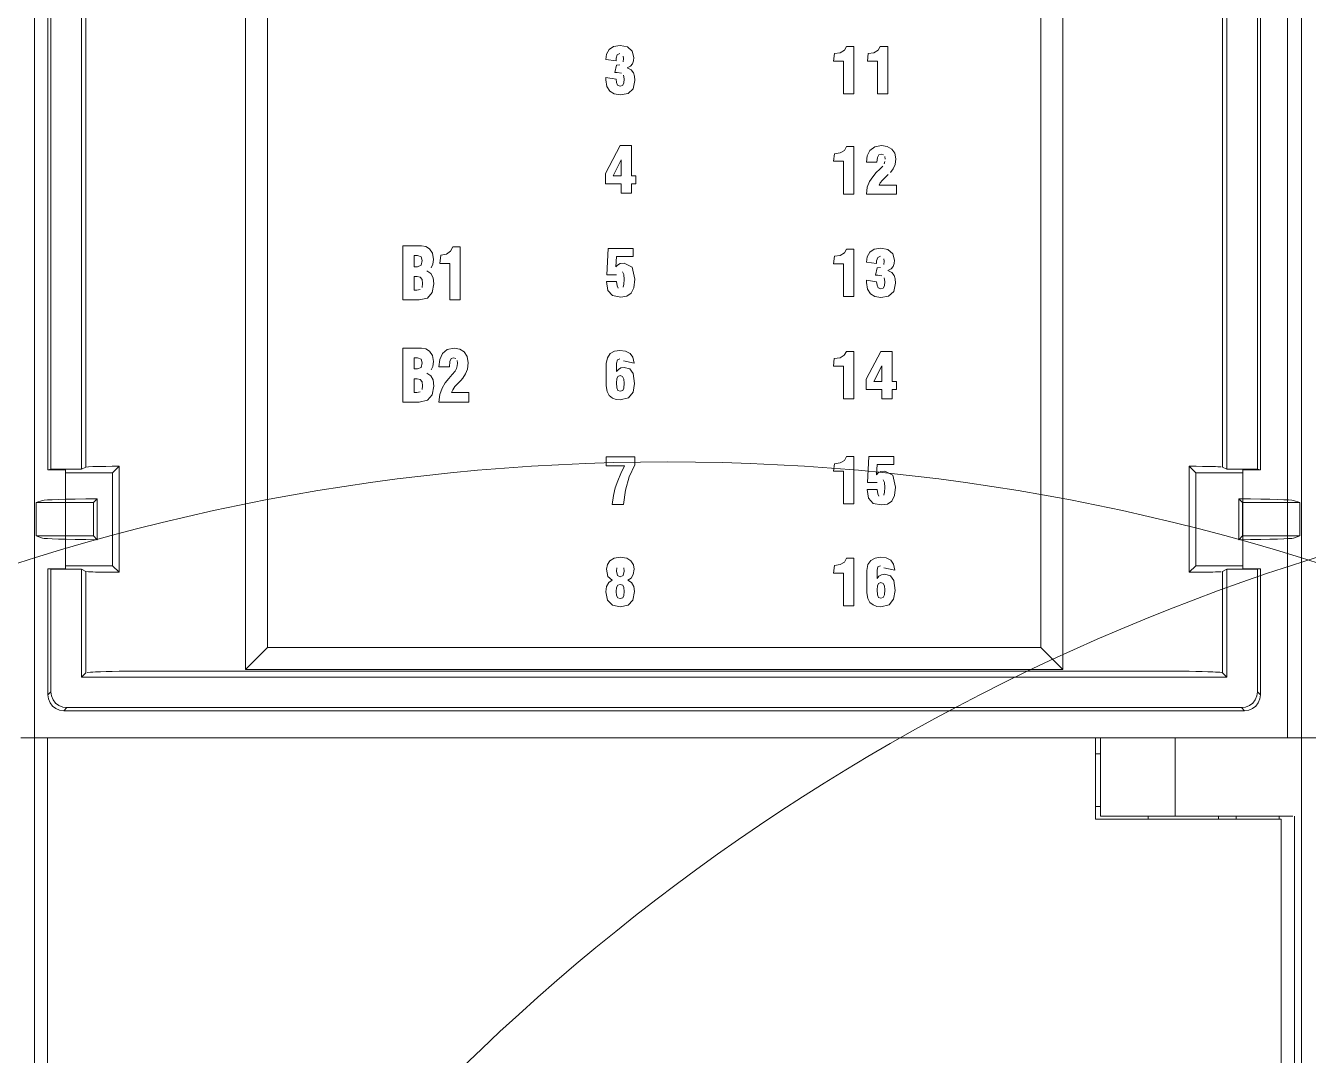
# Model space of a CAD drawing. Header units: millimetres. Extents: x -6000 to 26000, y -6000 to 26000.
# Drawn here: x 108.7 to 114.29, y -4330.16 to -4325.67 of the extents above; entities that cross this region are included whole.
import ezdxf

# ---------------------------------------------------------------- set-up
doc = ezdxf.new("R2010")
doc.units = ezdxf.units.MM
doc.header["$MEASUREMENT"] = 0
doc.layers.add('Чертеж и Рисунок_Ном._пера__7', color=7, linetype='Continuous', lineweight=15)

msp = doc.modelspace()

# ---------------------------------------------------------------- linework, layer by layer
at = {"layer": 'Чертеж и Рисунок_Ном._пера__7', "color": 7, "linetype": 'Continuous', "lineweight": 15}
for p, q in [((108.7367, -4328.7722), (108.7367, -4322.1764)), ((108.7367, -4328.7722), (108.7367, -4322.1767)), ((114.1986, -4328.7722), (114.1986, -4322.1764)), ((114.259, -4322.1764), (114.259, -4328.7722)), ((114.259, -4322.1764), (114.259, -4328.7722)), ((114.259, -4328.7305), (114.259, -4322.1767)), ((108.7946, -4323.0133), (108.7946, -4327.6039)), ((108.808, -4323.016), (108.808, -4327.6013)), ((108.9407, -4327.6013), (108.9407, -4323.016)), ((108.9599, -4323.0256), (108.9599, -4327.5917)), ((113.9151, -4327.5917), (113.9151, -4323.0256)), ((113.9343, -4327.6013), (113.9343, -4323.016)), ((114.067, -4327.6013), (114.067, -4323.016)), ((114.0804, -4323.0133), (114.0804, -4327.6039)), ((109.7517, -4324.4836), (109.7517, -4328.3784)), ((113.1233, -4328.3784), (113.1233, -4324.4836)), ((109.6554, -4328.4748), (109.6554, -4324.58)), ((113.2196, -4324.58), (113.2196, -4328.4748)), ((108.808, -4327.6013), (108.7946, -4327.6039)), ((108.8711, -4327.6039), (108.7946, -4327.6039)), ((108.9407, -4327.6013), (108.808, -4327.6013)), ((108.8711, -4327.6162), (108.8711, -4327.6039)), ((109.0768, -4327.6162), (108.8711, -4327.6162)), ((108.8711, -4327.6162), (108.8711, -4328.0226)), ((108.9599, -4327.5917), (108.9407, -4327.6013)), ((109.0768, -4327.6162), (109.1047, -4327.5883)), ((109.0768, -4327.6162), (109.0768, -4328.0226)), ((109.1047, -4327.5883), (109.1047, -4328.0504)), ((113.7703, -4327.5883), (113.7982, -4327.6162)), ((113.7703, -4328.0504), (113.7703, -4327.5883)), ((113.7982, -4328.0226), (113.7982, -4327.6162)), ((113.7982, -4327.6162), (114.0039, -4327.6162)), ((113.9343, -4327.6013), (113.9151, -4327.5917)), ((114.067, -4327.6013), (113.9343, -4327.6013)), ((114.0039, -4327.6039), (114.0039, -4327.6162)), ((114.0804, -4327.6039), (114.0039, -4327.6039)), ((114.0039, -4328.0226), (114.0039, -4327.6162)), ((114.0804, -4327.6039), (114.067, -4327.6013)), ((108.744, -4327.7467), (108.7718, -4327.7374)), ((108.9931, -4327.7467), (109.0098, -4327.73)), ((109.0098, -4327.73), (109.0098, -4327.9088)), ((113.9859, -4327.73), (113.9859, -4327.9088)), ((113.9859, -4327.73), (114.0026, -4327.7467)), ((114.2517, -4327.7467), (114.2239, -4327.7374)), ((108.744, -4327.7467), (108.744, -4327.8921)), ((108.9931, -4327.7467), (108.744, -4327.7467)), ((108.9931, -4327.7467), (108.9931, -4327.8921)), ((114.0026, -4327.7467), (114.0026, -4327.8921)), ((114.2517, -4327.7467), (114.0026, -4327.7467)), ((114.2517, -4327.7467), (114.2517, -4327.8921)), ((108.7718, -4327.9013), (108.744, -4327.8921)), ((108.744, -4327.8921), (108.9931, -4327.8921)), ((108.9931, -4327.8921), (109.0098, -4327.9088)), ((113.9859, -4327.9088), (114.0026, -4327.8921)), ((114.0026, -4327.8921), (114.2517, -4327.8921)), ((114.2239, -4327.9013), (114.2517, -4327.8921)), ((108.7946, -4328.0348), (108.7946, -4328.5847)), ((108.8711, -4328.0348), (108.7946, -4328.0348)), ((108.808, -4328.0375), (108.7946, -4328.0348)), ((108.9407, -4328.0375), (108.808, -4328.0375)), ((108.808, -4328.0375), (108.808, -4328.5713)), ((109.0768, -4328.0226), (108.8711, -4328.0226)), ((108.8711, -4328.0226), (108.8711, -4328.0348)), ((108.9407, -4328.0375), (108.9599, -4328.0471)), ((108.9407, -4328.0375), (108.9407, -4328.5079)), ((108.9599, -4328.0471), (108.9599, -4328.4887)), ((109.1047, -4328.0504), (109.0768, -4328.0226)), ((113.7703, -4328.0504), (113.7982, -4328.0226)), ((113.7982, -4328.0226), (114.0039, -4328.0226)), ((113.9343, -4328.0375), (113.9151, -4328.0471)), ((113.9151, -4328.4887), (113.9151, -4328.0471)), ((114.067, -4328.0375), (113.9343, -4328.0375)), ((113.9343, -4328.5079), (113.9343, -4328.0375)), ((114.0039, -4328.0348), (114.0039, -4328.0226)), ((114.0804, -4328.0348), (114.0039, -4328.0348)), ((114.0804, -4328.0348), (114.067, -4328.0375)), ((114.067, -4328.5713), (114.067, -4328.0375)), ((114.0804, -4328.0348), (114.0804, -4328.5847)), ((109.6554, -4328.4748), (109.7517, -4328.3784)), ((109.7517, -4328.3784), (113.1233, -4328.3784)), ((113.1233, -4328.3784), (113.2196, -4328.4748)), ((108.9407, -4328.5079), (108.9599, -4328.4887)), ((108.9407, -4328.5079), (113.9343, -4328.5079)), ((113.7066, -4328.4817), (109.1684, -4328.4817)), ((113.2196, -4328.4748), (109.6554, -4328.4748)), ((113.9151, -4328.4887), (113.9343, -4328.5079)), ((108.7946, -4328.5847), (108.808, -4328.5713)), ((114.0804, -4328.5847), (114.067, -4328.5713)), ((108.8639, -4328.654), (108.8773, -4328.6406)), ((114.0111, -4328.654), (108.8639, -4328.654)), ((108.8773, -4328.6406), (113.9977, -4328.6406)), ((114.0111, -4328.654), (113.9977, -4328.6406)), ((108.6764, -4328.7722), (114.1986, -4328.7722)), ((108.7367, -4328.7722), (108.7718, -4328.7722)), ((108.7367, -4330.5587), (108.7367, -4328.7722)), ((109.3274, -4328.7722), (108.7718, -4328.7722)), ((108.7924, -4328.7722), (108.7924, -4330.5587)), ((113.5476, -4328.7722), (109.3274, -4328.7722)), ((109.3274, -4328.7722), (109.3303, -4328.7722)), ((109.3303, -4328.7722), (113.3618, -4328.7722)), ((113.3618, -4328.7722), (113.3618, -4329.1269)), ((113.3827, -4329.113), (113.3827, -4328.7722)), ((113.5476, -4328.7722), (113.7087, -4328.7722)), ((113.7087, -4328.7722), (114.221, -4328.7722)), ((113.7087, -4329.113), (113.7087, -4328.7722)), ((114.221, -4328.7722), (114.259, -4328.7722)), ((114.259, -4328.7722), (114.2239, -4328.7722)), ((114.259, -4328.7722), (114.259, -4345.2033)), ((114.259, -4328.7722), (119.7813, -4328.7722)), ((113.3618, -4328.8418), (113.3827, -4328.8418)), ((113.3618, -4329.0713), (113.3827, -4329.0713)), ((113.3618, -4329.1269), (113.6654, -4329.1269)), ((113.3827, -4329.113), (113.7087, -4329.113)), ((113.5913, -4329.113), (113.5913, -4329.1269)), ((114.1654, -4329.1269), (113.6654, -4329.1269)), ((113.7087, -4329.113), (114.221, -4329.113)), ((113.8973, -4329.113), (113.8973, -4329.1269)), ((113.9738, -4329.1269), (113.9738, -4329.113)), ((114.1616, -4329.1269), (114.1616, -4329.113)), ((114.1654, -4329.1269), (114.1711, -4329.1269)), ((114.1711, -4330.5694), (114.1711, -4329.1269)), ((114.221, -4329.113), (114.221, -4329.113)), ((114.2295, -4329.113), (114.2295, -4344.9982))]:
    msp.add_line(p, q, dxfattribs=at)
at = {"layer": 'Чертеж и Рисунок_Ном._пера__7', "color": 7, "linetype": 'Continuous', "lineweight": 15, "flags": 128}
for points in [[(111.2412, -4325.7719), (111.23, -4325.7914), (111.2264, -4325.8145), (111.2712, -4325.8204)], [(111.2608, -4325.7584), (111.2412, -4325.7719)], [(111.2894, -4325.7533), (111.2608, -4325.7584)], [(111.3207, -4325.76), (111.2894, -4325.7533)], [(111.3416, -4325.7783), (111.3207, -4325.76)], [(111.3492, -4325.806), (111.3416, -4325.7783)], [(112.2665, -4325.7746), (112.2479, -4325.7854)], [(112.263, -4325.9647), (112.3083, -4325.9647), (112.3083, -4325.7577), (112.2759, -4325.7577), (112.2665, -4325.7746)], [(112.414, -4325.7746), (112.3954, -4325.7854)], [(112.4105, -4325.9647), (112.4558, -4325.9647), (112.4558, -4325.7577), (112.4234, -4325.7577), (112.414, -4325.7746)], [(111.2879, -4325.8379), (111.2735, -4325.839), (111.2665, -4325.8722), (111.2768, -4325.8722), (111.2945, -4325.8745)], [(111.2712, -4325.8204), (111.2712, -4325.8092), (111.2759, -4325.7944)], [(111.2759, -4325.7944), (111.2885, -4325.7889)], [(111.3029, -4325.8003), (111.3044, -4325.811), (111.3028, -4325.8253)], [(111.3348, -4325.8437), (111.3437, -4325.8333)], [(111.3437, -4325.8333), (111.3481, -4325.8205)], [(111.3481, -4325.8205), (111.3492, -4325.806)], [(112.2479, -4325.7854), (112.2229, -4325.7892), (112.2197, -4325.8219), (112.263, -4325.8219), (112.263, -4325.9647)], [(112.3954, -4325.7854), (112.3704, -4325.7892), (112.3672, -4325.8219), (112.4105, -4325.8219), (112.4105, -4325.9647)], [(111.2728, -4325.9157), (111.2712, -4325.9008), (111.2264, -4325.8928), (111.2264, -4325.9032), (111.2311, -4325.9329)], [(111.304, -4325.8829), (111.3068, -4325.8999)], [(111.3198, -4325.8508), (111.3348, -4325.8437)], [(111.3375, -4325.8604), (111.3198, -4325.8508)], [(111.3477, -4325.8724), (111.3375, -4325.8604)], [(111.3525, -4325.8877), (111.3477, -4325.8724)], [(111.3536, -4325.9067), (111.3525, -4325.8877)], [(111.2311, -4325.9329), (111.244, -4325.9534)], [(111.2784, -4325.9268), (111.2728, -4325.9157)], [(111.2888, -4325.9311), (111.2784, -4325.9268)], [(111.2996, -4325.9281), (111.2888, -4325.9311)], [(111.3068, -4325.8999), (111.3052, -4325.9181), (111.2996, -4325.9281)], [(111.3236, -4325.9627), (111.3458, -4325.9425)], [(111.3458, -4325.9425), (111.3536, -4325.9067)], [(111.244, -4325.9534), (111.2638, -4325.9653)], [(111.2638, -4325.9653), (111.2888, -4325.9691)], [(111.2888, -4325.9691), (111.3236, -4325.9627)], [(112.2479, -4326.2221), (112.2229, -4326.2259), (112.2197, -4326.2586), (112.263, -4326.2586), (112.263, -4326.4014)], [(112.2665, -4326.2113), (112.2479, -4326.2221)], [(112.263, -4326.4014), (112.3083, -4326.4014), (112.3083, -4326.1944), (112.2759, -4326.1944), (112.2665, -4326.2113)], [(112.3781, -4326.2117), (112.3665, -4326.2348)], [(112.3987, -4326.1958), (112.3781, -4326.2117)], [(112.429, -4326.19), (112.3987, -4326.1958)], [(112.4168, -4326.2307), (112.427, -4326.2274)], [(112.427, -4326.2274), (112.4372, -4326.2301)], [(112.4537, -4326.1938), (112.429, -4326.19)], [(112.4731, -4326.2051), (112.4537, -4326.1938)], [(112.486, -4326.2233), (112.4731, -4326.2051)], [(112.4906, -4326.2477), (112.486, -4326.2233)], [(112.3665, -4326.2348), (112.3628, -4326.2627), (112.4087, -4326.2627), (112.4107, -4326.242), (112.4168, -4326.2307)], [(112.434, -4326.2801), (112.4211, -4326.2932)], [(112.4429, -4326.2592), (112.4398, -4326.2703)], [(112.4423, -4326.2378), (112.4438, -4326.2494)], [(112.4793, -4326.2911), (112.4875, -4326.272)], [(112.4875, -4326.272), (112.4906, -4326.2477)], [(112.3901, -4326.3258), (112.3763, -4326.3468)], [(112.4058, -4326.3082), (112.3901, -4326.3258)], [(112.4211, -4326.2932), (112.4058, -4326.3082)], [(112.4229, -4326.3525), (112.4331, -4326.3405)], [(112.4331, -4326.3405), (112.4457, -4326.3283)], [(112.4457, -4326.3283), (112.4581, -4326.3168)], [(112.4676, -4326.3072), (112.4793, -4326.2911)], [(112.3628, -4326.4014), (112.4941, -4326.4014), (112.4941, -4326.3634), (112.4181, -4326.3634), (112.4229, -4326.3525)], [(112.3665, -4326.3717), (112.3628, -4326.4014)], [(112.3763, -4326.3468), (112.3665, -4326.3717)], [(110.4421, -4326.6306), (110.4236, -4326.6273), (110.3426, -4326.6273), (110.3426, -4326.8631)], [(110.3916, -4326.6697), (110.4065, -4326.6697), (110.4219, -4326.6755)], [(110.4219, -4326.712), (110.4065, -4326.7183), (110.3916, -4326.7183), (110.3916, -4326.6697)], [(110.4219, -4326.6755), (110.4265, -4326.6917)], [(110.4588, -4326.641), (110.4421, -4326.6306)], [(110.4755, -4326.6865), (110.4708, -4326.6594), (110.4588, -4326.641)], [(110.5317, -4326.6632), (110.5069, -4326.6674), (110.5036, -4326.7039), (110.5467, -4326.7039), (110.5467, -4326.8631)], [(110.5467, -4326.8631), (110.5919, -4326.8631), (110.5919, -4326.6323), (110.5596, -4326.6323), (110.5503, -4326.6511), (110.5317, -4326.6632)], [(111.2738, -4326.6743), (111.346, -4326.6743), (111.346, -4326.639), (111.2376, -4326.639), (111.2317, -4326.753), (111.2738, -4326.753)], [(111.2784, -4326.7109), (111.27, -4326.7191), (111.2738, -4326.6743)], [(112.2479, -4326.6689), (112.2229, -4326.6727), (112.2197, -4326.7054), (112.263, -4326.7054), (112.263, -4326.8482)], [(112.2665, -4326.6581), (112.2479, -4326.6689)], [(112.263, -4326.8482), (112.3083, -4326.8482), (112.3083, -4326.6412), (112.2759, -4326.6412), (112.2665, -4326.6581)], [(112.3773, -4326.6554), (112.3661, -4326.6749), (112.3625, -4326.698), (112.4072, -4326.7039)], [(112.3969, -4326.6419), (112.3773, -4326.6554)], [(112.4255, -4326.6368), (112.3969, -4326.6419)], [(112.412, -4326.6779), (112.4246, -4326.6724)], [(112.4568, -4326.6435), (112.4255, -4326.6368)], [(112.4777, -4326.6618), (112.4568, -4326.6435)], [(112.4853, -4326.6895), (112.4777, -4326.6618)], [(110.4265, -4326.6917), (110.4219, -4326.712)], [(110.4653, -4326.7225), (110.4725, -4326.7075)], [(110.4725, -4326.7075), (110.4755, -4326.6865)], [(111.3062, -4326.7026), (111.2898, -4326.7049), (111.2784, -4326.7109)], [(111.3416, -4326.7203), (111.3062, -4326.7026)], [(111.3496, -4326.8098), (111.3536, -4326.7724), (111.3416, -4326.7203)], [(112.424, -4326.7214), (112.4096, -4326.7225), (112.4025, -4326.7558), (112.4128, -4326.7558), (112.4306, -4326.758)], [(112.4072, -4326.7039), (112.4072, -4326.6927), (112.412, -4326.6779)], [(112.4389, -4326.6838), (112.4405, -4326.6945), (112.4389, -4326.7088)], [(112.4558, -4326.7343), (112.4708, -4326.7272)], [(112.4708, -4326.7272), (112.4798, -4326.7168)], [(112.4798, -4326.7168), (112.4841, -4326.704)], [(112.4841, -4326.704), (112.4853, -4326.6895)], [(110.3916, -4326.7607), (110.4042, -4326.7607), (110.4182, -4326.7642)], [(110.4179, -4326.8178), (110.403, -4326.8208), (110.3916, -4326.8208), (110.3916, -4326.7607)], [(110.4182, -4326.7642), (110.4256, -4326.7745)], [(110.4256, -4326.7745), (110.4277, -4326.7912)], [(110.4634, -4326.748), (110.4467, -4326.7364)], [(110.4739, -4326.7661), (110.4634, -4326.748)], [(110.4704, -4326.8311), (110.4775, -4326.7935), (110.4739, -4326.7661)], [(111.2757, -4326.802), (111.2738, -4326.7824), (111.2294, -4326.7824), (111.2358, -4326.8215)], [(111.2997, -4326.7408), (111.3051, -4326.7521)], [(111.3051, -4326.7521), (111.3068, -4326.7741), (111.3059, -4326.7946)], [(112.4089, -4326.7992), (112.4072, -4326.7843), (112.3625, -4326.7764), (112.3625, -4326.7867), (112.3672, -4326.8164)], [(112.4429, -4326.7834), (112.4413, -4326.8016), (112.4357, -4326.8116)], [(112.4401, -4326.7664), (112.4429, -4326.7834)], [(112.4735, -4326.7439), (112.4558, -4326.7343)], [(112.4838, -4326.7559), (112.4735, -4326.7439)], [(112.4886, -4326.7712), (112.4838, -4326.7559)], [(112.4897, -4326.7902), (112.4886, -4326.7712)], [(110.4277, -4326.7912), (110.4255, -4326.8083)], [(110.4491, -4326.8548), (110.4704, -4326.8311)], [(111.2358, -4326.8215), (111.2562, -4326.8435)], [(111.2562, -4326.8435), (111.2921, -4326.8504)], [(111.2812, -4326.8122), (111.2757, -4326.802)], [(111.3059, -4326.7946), (111.303, -4326.8071)], [(111.3185, -4326.8466), (111.3378, -4326.8338)], [(111.3378, -4326.8338), (111.3496, -4326.8098)], [(112.3672, -4326.8164), (112.3801, -4326.8369)], [(112.3801, -4326.8369), (112.3999, -4326.8488)], [(112.4145, -4326.8103), (112.4089, -4326.7992)], [(112.4249, -4326.8146), (112.4145, -4326.8103)], [(112.4357, -4326.8116), (112.4249, -4326.8146)], [(112.4597, -4326.8462), (112.4818, -4326.826)], [(112.4818, -4326.826), (112.4897, -4326.7902)], [(110.3426, -4326.8631), (110.4133, -4326.8631), (110.4491, -4326.8548)], [(111.2921, -4326.8504), (111.3185, -4326.8466)], [(112.3999, -4326.8488), (112.4249, -4326.8526)], [(112.4249, -4326.8526), (112.4597, -4326.8462)], [(110.4421, -4327.0764), (110.4236, -4327.0731), (110.3426, -4327.0731), (110.3426, -4327.3088)], [(110.3916, -4327.1154), (110.4065, -4327.1154), (110.4219, -4327.1212)], [(110.4219, -4327.1577), (110.4065, -4327.164), (110.3916, -4327.164), (110.3916, -4327.1154)], [(110.4219, -4327.1212), (110.4265, -4327.1374)], [(110.4588, -4327.0868), (110.4421, -4327.0764)], [(110.4755, -4327.1322), (110.4708, -4327.1051), (110.4588, -4327.0868)], [(110.5029, -4327.1231), (110.4992, -4327.1542), (110.545, -4327.1542), (110.5469, -4327.1311)], [(110.5145, -4327.0973), (110.5029, -4327.1231)], [(110.535, -4327.0796), (110.5145, -4327.0973)], [(110.5652, -4327.0731), (110.535, -4327.0796)], [(110.5469, -4327.1311), (110.553, -4327.1186)], [(110.553, -4327.1186), (110.5632, -4327.1148)], [(110.5632, -4327.1148), (110.5734, -4327.1178)], [(110.5898, -4327.0774), (110.5652, -4327.0731)], [(110.6092, -4327.09), (110.5898, -4327.0774)], [(110.6219, -4327.1102), (110.6092, -4327.09)], [(110.6265, -4327.1374), (110.6219, -4327.1102)], [(111.2334, -4327.1149), (111.2288, -4327.1408), (111.2288, -4327.2382), (111.2324, -4327.2625)], [(111.2462, -4327.0969), (111.2334, -4327.1149)], [(111.2885, -4327.0831), (111.2652, -4327.0864), (111.2462, -4327.0969)], [(111.2772, -4327.1248), (111.2885, -4327.1199)], [(111.3131, -4327.0861), (111.2885, -4327.0831)], [(111.3032, -4327.129), (111.3498, -4327.1387), (111.3452, -4327.1131)], [(111.3325, -4327.0959), (111.3131, -4327.0861)], [(111.3452, -4327.1131), (111.3325, -4327.0959)], [(112.2477, -4327.1152), (112.2228, -4327.119), (112.2196, -4327.1516), (112.2628, -4327.1516), (112.2628, -4327.2944)], [(112.2664, -4327.1044), (112.2477, -4327.1152)], [(112.2628, -4327.2944), (112.3082, -4327.2944), (112.3082, -4327.0875), (112.2758, -4327.0875), (112.2664, -4327.1044)], [(110.4265, -4327.1374), (110.4219, -4327.1577)], [(110.4653, -4327.1682), (110.4725, -4327.1532)], [(110.4725, -4327.1532), (110.4755, -4327.1322)], [(110.5702, -4327.1736), (110.5573, -4327.1882)], [(110.5799, -4327.1394), (110.579, -4327.1503), (110.576, -4327.1627), (110.5702, -4327.1736)], [(110.5785, -4327.1264), (110.5799, -4327.1394)], [(110.6153, -4327.1858), (110.6234, -4327.1645), (110.6265, -4327.1374)], [(111.2735, -4327.1749), (111.2735, -4327.1387), (111.2772, -4327.1248)], [(111.2923, -4327.1594), (111.2814, -4327.1658), (111.2735, -4327.1749)], [(111.3068, -4327.157), (111.2923, -4327.1594)], [(111.331, -4327.1634), (111.3068, -4327.157)], [(111.3463, -4327.1842), (111.331, -4327.1634)], [(110.3916, -4327.2064), (110.4042, -4327.2064), (110.4182, -4327.21)], [(110.4179, -4327.2636), (110.403, -4327.2665), (110.3916, -4327.2665), (110.3916, -4327.2064)], [(110.4182, -4327.21), (110.4256, -4327.2202)], [(110.4256, -4327.2202), (110.4277, -4327.2369)], [(110.4634, -4327.1937), (110.4467, -4327.1821)], [(110.4739, -4327.2119), (110.4634, -4327.1937)], [(110.4704, -4327.2768), (110.4775, -4327.2392), (110.4739, -4327.2119)], [(110.5265, -4327.2246), (110.5127, -4327.2479)], [(110.542, -4327.2049), (110.5265, -4327.2246)], [(110.5573, -4327.1882), (110.542, -4327.2049)], [(110.5692, -4327.241), (110.5818, -4327.2274), (110.5942, -4327.2145)], [(110.5942, -4327.2145), (110.6036, -4327.2038)], [(110.6036, -4327.2038), (110.6153, -4327.1858)], [(111.2735, -4327.225), (111.2747, -4327.2077), (111.2795, -4327.1969), (111.2897, -4327.1932), (111.3002, -4327.197)], [(111.2748, -4327.2467), (111.2735, -4327.225)], [(111.3002, -4327.197), (111.3054, -4327.2079)], [(111.3054, -4327.2079), (111.3068, -4327.2253)], [(111.3068, -4327.2253), (111.3055, -4327.2472)], [(111.3455, -4327.2656), (111.3516, -4327.2276), (111.3463, -4327.1842)], [(110.4277, -4327.2369), (110.4255, -4327.2541)], [(110.4491, -4327.3006), (110.4704, -4327.2768)], [(110.4992, -4327.3088), (110.63, -4327.3088), (110.63, -4327.2665), (110.5544, -4327.2665), (110.5592, -4327.2544)], [(110.5029, -4327.2758), (110.4992, -4327.3088)], [(110.5127, -4327.2479), (110.5029, -4327.2758)], [(110.5592, -4327.2544), (110.5692, -4327.241)], [(111.2324, -4327.2625), (111.2419, -4327.2798)], [(111.2419, -4327.2798), (111.2558, -4327.291), (111.2723, -4327.2971), (111.2897, -4327.2989)], [(111.2796, -4327.2579), (111.2748, -4327.2467)], [(111.2897, -4327.2612), (111.2796, -4327.2579)], [(111.3003, -4327.2582), (111.2897, -4327.2612)], [(111.2897, -4327.2989), (111.3256, -4327.2901)], [(111.3055, -4327.2472), (111.3003, -4327.2582)], [(111.3256, -4327.2901), (111.3455, -4327.2656)], [(110.3426, -4327.3088), (110.4133, -4327.3088), (110.4491, -4327.3006)], [(111.329, -4327.6345), (111.353, -4327.5822), (111.353, -4327.5477), (111.2282, -4327.5477), (111.2282, -4327.5857), (111.308, -4327.5857), (111.2922, -4327.6196)], [(112.2665, -4327.5624), (112.2479, -4327.5732)], [(112.263, -4327.7525), (112.3083, -4327.7525), (112.3083, -4327.5455), (112.2759, -4327.5455), (112.2665, -4327.5624)], [(112.4099, -4327.5808), (112.482, -4327.5808), (112.482, -4327.5455), (112.3737, -4327.5455), (112.3678, -4327.6595), (112.4099, -4327.6595)], [(108.9599, -4327.5917), (108.9718, -4327.5906), (108.99, -4327.5899), (109.002, -4327.5896), (109.0157, -4327.5893), (109.031, -4327.589), (109.0477, -4327.5888), (109.0751, -4327.5885), (109.1047, -4327.5883)], [(111.2922, -4327.6196), (111.2789, -4327.651)], [(112.2479, -4327.5732), (112.2229, -4327.577), (112.2197, -4327.6097), (112.263, -4327.6097), (112.263, -4327.7525)], [(112.4145, -4327.6174), (112.4061, -4327.6256), (112.4099, -4327.5808)], [(112.4423, -4327.6091), (112.4258, -4327.6114), (112.4145, -4327.6174)], [(112.4777, -4327.6268), (112.4423, -4327.6091)], [(112.4857, -4327.7163), (112.4897, -4327.6789), (112.4777, -4327.6268)], [(113.7703, -4327.5883), (113.7999, -4327.5885), (113.8273, -4327.5888), (113.844, -4327.589), (113.8593, -4327.5893), (113.873, -4327.5896), (113.885, -4327.5899), (113.8951, -4327.5902), (113.9093, -4327.5909)], [(111.2682, -4327.6822), (111.2598, -4327.716)], [(111.2789, -4327.651), (111.2682, -4327.6822)], [(111.312, -4327.6929), (111.329, -4327.6345)], [(112.4358, -4327.6473), (112.4412, -4327.6586)], [(112.4412, -4327.6586), (112.4429, -4327.6806), (112.4419, -4327.7011)], [(111.2598, -4327.716), (111.2538, -4327.7547), (111.3036, -4327.7547)], [(111.3036, -4327.7547), (111.312, -4327.6929)], [(112.4118, -4327.7085), (112.4099, -4327.6889), (112.3654, -4327.6889), (112.3719, -4327.728)], [(112.3719, -4327.728), (112.3923, -4327.75)], [(112.4173, -4327.7187), (112.4118, -4327.7085)], [(112.4419, -4327.7011), (112.4391, -4327.7136)], [(112.4738, -4327.7403), (112.4857, -4327.7163)], [(112.3923, -4327.75), (112.4281, -4327.7569)], [(112.4281, -4327.7569), (112.4545, -4327.7531)], [(112.4545, -4327.7531), (112.4738, -4327.7403)], [(111.2334, -4328.0171), (111.2297, -4328.0374), (111.2358, -4328.0683)], [(111.2635, -4327.9891), (111.2447, -4328.0005), (111.2334, -4328.0171)], [(111.2897, -4327.985), (111.2635, -4327.9891)], [(111.3178, -4327.9892), (111.2897, -4327.985)], [(111.3365, -4328.0007), (111.3178, -4327.9892)], [(111.3468, -4328.0174), (111.3365, -4328.0007)], [(111.3501, -4328.0374), (111.3468, -4328.0174)], [(112.2479, -4328.0171), (112.2229, -4328.0209), (112.2197, -4328.0536), (112.263, -4328.0536), (112.263, -4328.1964)], [(112.2665, -4328.0063), (112.2479, -4328.0171)], [(112.263, -4328.1964), (112.3083, -4328.1964), (112.3083, -4327.9894), (112.2759, -4327.9894), (112.2665, -4328.0063)], [(112.3695, -4328.0168), (112.3648, -4328.0427), (112.3648, -4328.1401), (112.3684, -4328.1644)], [(112.3823, -4327.9988), (112.3695, -4328.0168)], [(112.4246, -4327.985), (112.4013, -4327.9883), (112.3823, -4327.9988)], [(112.4492, -4327.988), (112.4246, -4327.985)], [(112.4392, -4328.0309), (112.4859, -4328.0406), (112.4813, -4328.015)], [(112.4686, -4327.9978), (112.4492, -4327.988)], [(112.4813, -4328.015), (112.4686, -4327.9978)], [(108.9599, -4328.0471), (108.9718, -4328.0482), (108.99, -4328.0489), (109.002, -4328.0492), (109.0157, -4328.0494), (109.031, -4328.0497), (109.0477, -4328.0499), (109.0751, -4328.0502), (109.1047, -4328.0504)], [(111.2358, -4328.0683), (111.2544, -4328.0845)], [(111.2774, -4328.0643), (111.2732, -4328.0453), (111.2751, -4328.0309)], [(111.3023, -4328.0643), (111.2897, -4328.0706), (111.2774, -4328.0643)], [(111.3046, -4328.0309), (111.3065, -4328.0453), (111.3023, -4328.0643)], [(111.3369, -4328.0756), (111.3464, -4328.0598)], [(111.3464, -4328.0598), (111.3501, -4328.0374)], [(112.4096, -4328.0768), (112.4096, -4328.0406), (112.4132, -4328.0267)], [(112.4283, -4328.0613), (112.4174, -4328.0677), (112.4096, -4328.0768)], [(112.4132, -4328.0267), (112.4246, -4328.0218)], [(112.4429, -4328.0589), (112.4283, -4328.0613)], [(112.4671, -4328.0653), (112.4429, -4328.0589)], [(112.4823, -4328.086), (112.4671, -4328.0653)], [(113.7703, -4328.0504), (113.7999, -4328.0502), (113.8273, -4328.0499), (113.844, -4328.0497), (113.8593, -4328.0494), (113.873, -4328.0492), (113.885, -4328.0489), (113.8951, -4328.0485), (113.9093, -4328.0478)], [(111.2304, -4328.112), (111.2273, -4328.1354), (111.2343, -4328.1723)], [(111.2544, -4328.0845), (111.2395, -4328.0956), (111.2304, -4328.112)], [(111.2721, -4328.1348), (111.2736, -4328.1167)], [(111.2736, -4328.1167), (111.279, -4328.1069), (111.2897, -4328.1039)], [(111.2897, -4328.1039), (111.3003, -4328.1069)], [(111.3003, -4328.1069), (111.3058, -4328.1168), (111.3074, -4328.1348)], [(111.3233, -4328.0845), (111.3369, -4328.0756)], [(111.3389, -4328.0956), (111.3233, -4328.0845)], [(111.3487, -4328.1119), (111.3389, -4328.0956)], [(111.3451, -4328.1722), (111.3521, -4328.1348), (111.3487, -4328.1119)], [(112.4096, -4328.1269), (112.4108, -4328.1096), (112.4156, -4328.0988), (112.4258, -4328.0951), (112.4362, -4328.0989)], [(112.4109, -4328.1486), (112.4096, -4328.1269)], [(112.4362, -4328.0989), (112.4414, -4328.1098)], [(112.4414, -4328.1098), (112.4429, -4328.1272)], [(112.4429, -4328.1272), (112.4415, -4328.149)], [(112.4815, -4328.1675), (112.4876, -4328.1295), (112.4823, -4328.086)], [(111.2343, -4328.1723), (111.2552, -4328.1938)], [(111.2736, -4328.152), (111.2721, -4328.1348)], [(111.279, -4328.1621), (111.2736, -4328.152)], [(111.3006, -4328.1621), (111.2897, -4328.1654), (111.279, -4328.1621)], [(111.306, -4328.152), (111.3006, -4328.1621)], [(111.3074, -4328.1348), (111.306, -4328.152)], [(111.3242, -4328.1938), (111.3451, -4328.1722)], [(112.3684, -4328.1644), (112.378, -4328.1817)], [(112.378, -4328.1817), (112.3919, -4328.1929), (112.4084, -4328.199), (112.4258, -4328.2008)], [(112.4157, -4328.1598), (112.4109, -4328.1486)], [(112.4258, -4328.1631), (112.4157, -4328.1598)], [(112.4364, -4328.1601), (112.4258, -4328.1631)], [(112.4415, -4328.149), (112.4364, -4328.1601)], [(112.4617, -4328.192), (112.4815, -4328.1675)], [(111.2552, -4328.1938), (111.2897, -4328.2008)], [(111.2897, -4328.2008), (111.3242, -4328.1938)], [(112.4258, -4328.2008), (112.4617, -4328.192)], [(109.1684, -4328.4817), (109.1365, -4328.4818), (109.1053, -4328.482), (109.0756, -4328.4824), (109.0481, -4328.483), (109.0234, -4328.4837), (109.0022, -4328.4846), (108.9902, -4328.4852), (108.98, -4328.4858), (108.9657, -4328.4872)], [(113.9151, -4328.4887), (113.9032, -4328.4865), (113.8849, -4328.4852), (113.8728, -4328.4846), (113.8516, -4328.4837), (113.8269, -4328.483), (113.7994, -4328.4824), (113.7697, -4328.482), (113.7385, -4328.4818), (113.7066, -4328.4817)], [(108.8773, -4328.6406), (108.8593, -4328.6382), (108.8426, -4328.6313), (108.8283, -4328.6203), (108.8173, -4328.606), (108.8103, -4328.5893), (108.808, -4328.5713)], [(114.067, -4328.5713), (114.0647, -4328.5893), (114.0578, -4328.606), (114.0468, -4328.6203), (114.0324, -4328.6313), (114.0157, -4328.6382), (113.9977, -4328.6406)], [(108.7946, -4328.5847), (108.797, -4328.6027), (108.8039, -4328.6194), (108.8149, -4328.6337), (108.8292, -4328.6447), (108.8459, -4328.6516), (108.8639, -4328.654)], [(114.0111, -4328.654), (114.0291, -4328.6516), (114.0458, -4328.6447), (114.0601, -4328.6337), (114.0711, -4328.6194), (114.078, -4328.6027), (114.0804, -4328.5847)]]:
    msp.add_lwpolyline(points, dxfattribs=at)
for points in [[(111.2893, -4326.1901), (111.2251, -4326.3115), (111.2251, -4326.3565), (111.294, -4326.3565), (111.294, -4326.3971), (111.3387, -4326.3971), (111.3387, -4326.3565), (111.3582, -4326.3565), (111.3582, -4326.3215), (111.3387, -4326.3215), (111.3387, -4326.1901)], [(111.294, -4326.3215), (111.2595, -4326.3215), (111.294, -4326.2526)], [(112.4253, -4327.0875), (112.3612, -4327.2088), (112.3612, -4327.2538), (112.4301, -4327.2538), (112.4301, -4327.2944), (112.4748, -4327.2944), (112.4748, -4327.2538), (112.4942, -4327.2538), (112.4942, -4327.2188), (112.4748, -4327.2188), (112.4748, -4327.0875)], [(112.4301, -4327.2188), (112.3956, -4327.2188), (112.4301, -4327.1499)]]:
    msp.add_lwpolyline(points, close=True, dxfattribs=at)
at = {"layer": 'Чертеж и Рисунок_Ном._пера__7', "color": 7, "linetype": 'Continuous', "lineweight": 15}
for centre in [(111.4978, -4336.84), (117.0805, -4336.84), (122.6631, -4336.84)]:
    msp.add_circle(centre, 9.2708, dxfattribs=at)
for centre, start_param, end_param in [((109.3274, -4327.7379), 2.178367, 3.089233), ((113.6683, -4327.7379), 0.05236, 0.963226), ((109.3274, -4327.9008), 3.193953, 4.104819), ((113.6683, -4327.9008), 5.319959, 6.230825)]:
    msp.add_ellipse(centre, major_axis=(0.5564, 0), ratio=0.017455, start_param=start_param, end_param=end_param, dxfattribs=at)

doc.saveas('drawing.dxf')
